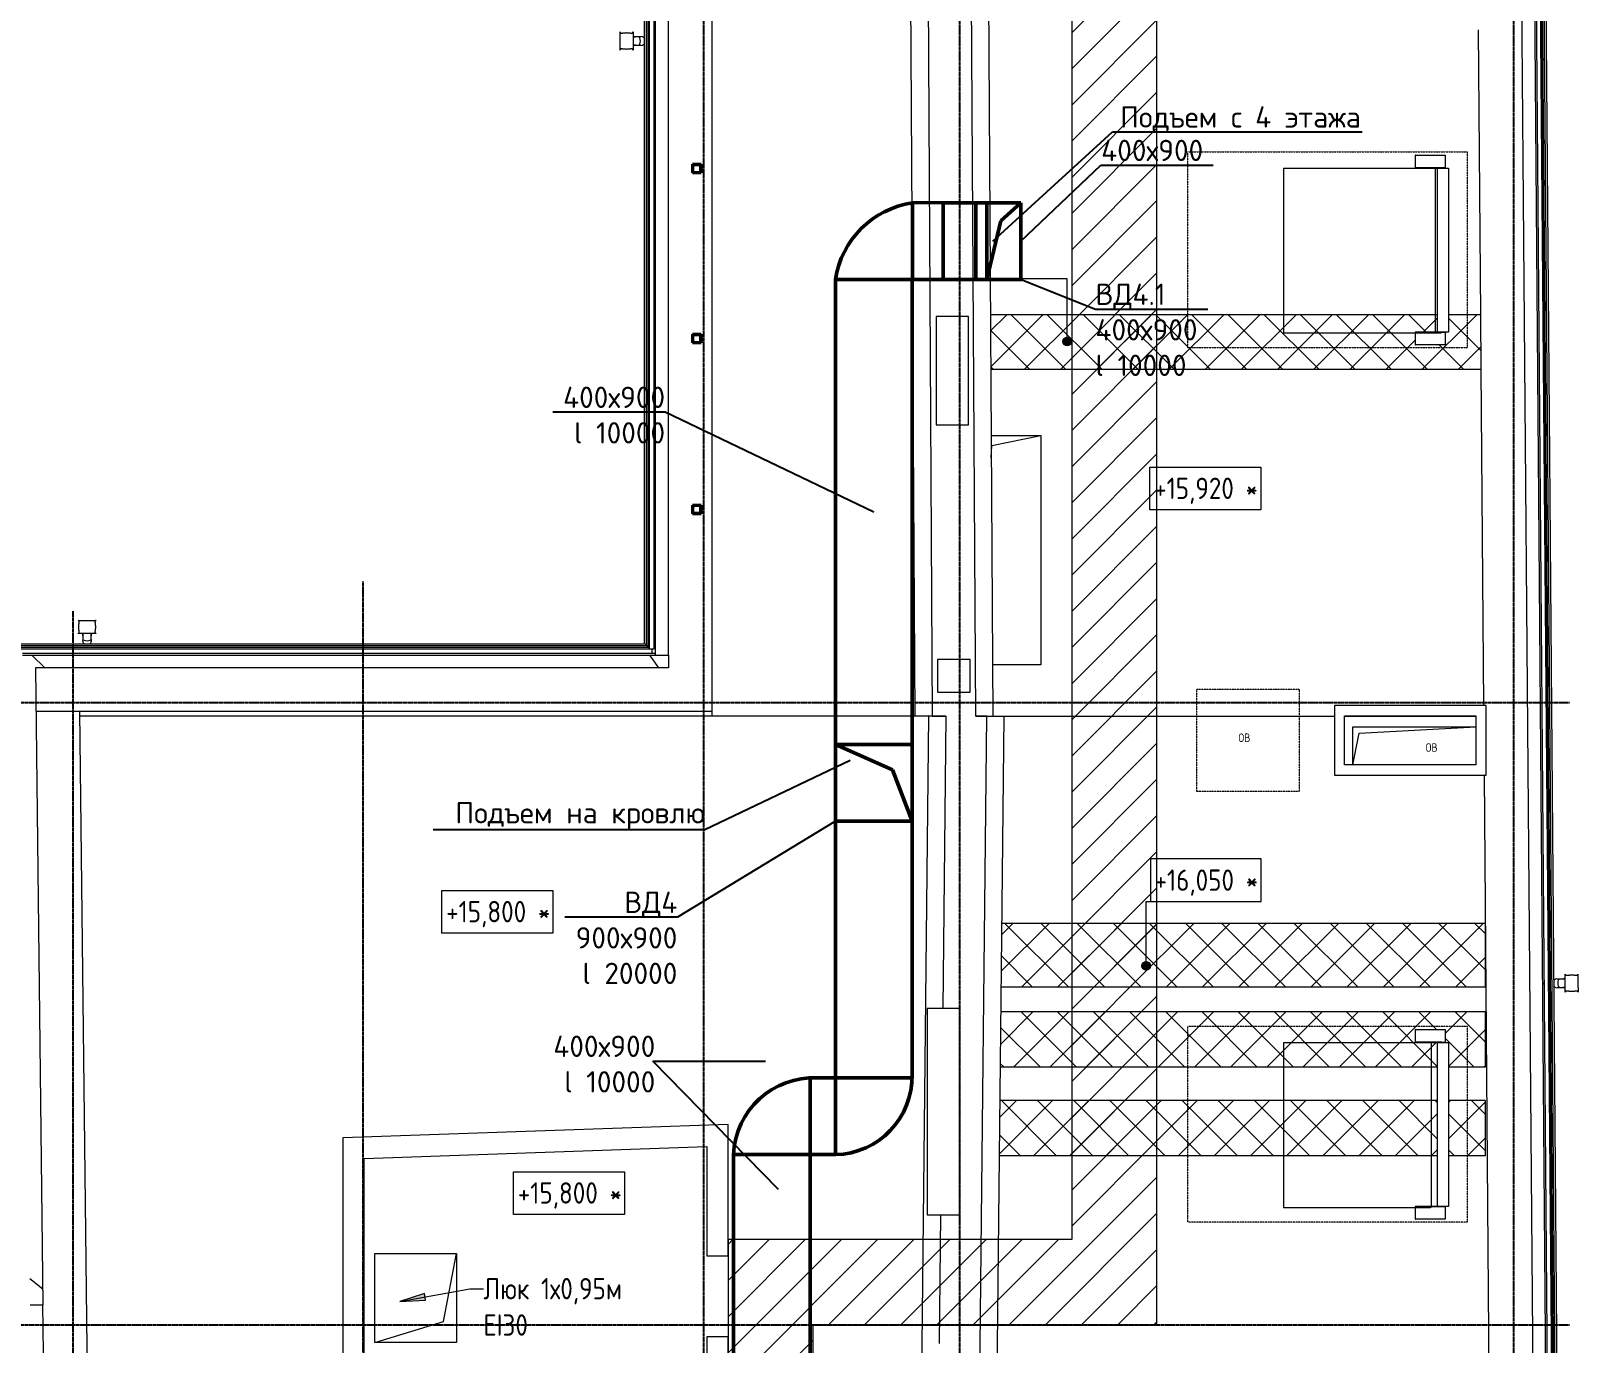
# Model space of a CAD drawing. Header units: millimetres. Extents: x -99936 to 523262, y -63190 to 327013.
# Drawn here: x 455868 to 474019, y 85369 to 100761 of the extents above; entities that cross this region are included whole.
import ezdxf
from ezdxf import colors
from ezdxf.entities.mleader import LeaderData, LeaderLine
from ezdxf.math import Vec2, Vec3

# ---------------------------------------------------------------- set-up
doc = ezdxf.new("R2010")
doc.units = ezdxf.units.MM
doc.linetypes.add('ADSK_Линия сетки', pattern=[25, 20, -2.5, 0, -2.5])
doc.linetypes.add('ADSK_Штриховая_ш3 п1_5', pattern=[4.5, 3, -1.5])
for name, color, linetype, lineweight in [('0_АР', 8, 'Continuous', 20), ('Аннотация', 7, 'Continuous', 9), ('ДУ', 5, 'Continuous', 50), ('Несущие колонны', 7, 'Continuous', 18), ('Ограждение', 251, 'Continuous', 18)]:
    doc.layers.add(name, color=color, linetype=linetype, lineweight=lineweight)
doc.layers.add('Обобщенные модели', color=5, linetype='Continuous', lineweight=18, true_color=0x0000ff)
doc.styles.add('GOST Common_1', font='GOST Common_0.ttf', dxfattribs={"width": 0.9, "height": 200})
doc.styles.add('GOST Common_2', font='GOST Common_0.ttf', dxfattribs={"width": 0.9, "height": 250})
doc.styles.add('GOST Common_3', font='GOST Common_0.ttf', dxfattribs={"width": 0.9, "height": 100})
doc.styles.add('ISOCPEUR', font='isocpeur.ttf', dxfattribs={"height": 250})
pattern_1 = [(45, (417914.95, 72638.46), (-212.132, 212.132), []), (135, (417914.95, 72638.46), (-212.132, -212.132), [])]
pattern_2 = [(45, (0, 0), (-106.066, 106.066), [])]

# ---------------------------------------------------------------- blocks, each defined once
blk = doc.blocks.new('Водосток - Тип 1 _карниз больше 490мм_-5181640-План чердака копия 2')
at = {"layer": 'Обобщенные модели'}
for p, q in [((19, 395), (125, 395)), ((125, 395), (231, 395)), ((125, 245), (19, 245)), ((75, 245), (75, 174)), ((75, 216), (75, 174)), ((231, 245), (125, 245)), ((175, 174), (175, 245)), ((175, 174), (175, 216))]:
    blk.add_line(p, q, dxfattribs=at)
at = {"layer": 'Обобщенные модели', "flags": 128}
for points in [[(75, 245), (75, 242), (75, 236), (75, 231), (75, 226), (75, 221), (75, 216), (75, 212), (75, 207), (75, 203), (75, 199), (75, 195), (75, 191), (75, 188), (75, 184), (75, 181), (75, 178), (75, 175), (75, 173), (75, 171), (75, 168), (75, 167), (75, 165), (75, 164), (75, 162), (75, 161), (75, 161), (75, 160), (75, 160), (75, 160)], [(75, 216), (75, 222), (75, 228), (75, 233), (75, 238), (75, 244), (75, 245)], [(175, 160), (175, 160), (175, 160), (175, 161), (175, 162), (175, 163), (175, 164), (175, 166), (175, 168), (175, 170), (175, 172), (175, 174), (175, 177), (175, 180), (175, 183), (175, 186), (175, 190), (175, 193), (175, 197), (175, 201), (175, 205), (175, 210), (175, 214), (175, 219), (175, 224), (175, 229), (175, 234), (175, 239), (175, 245), (175, 245)], [(175, 245), (175, 241), (175, 235), (175, 230), (175, 224), (175, 219), (175, 216)]]:
    blk.add_lwpolyline(points, dxfattribs=at)
at = {"layer": 'Обобщенные модели'}
for start, end in [(164.8784, 232.0774), (307.9226, 14.9145)]:
    blk.add_arc((125, 160), 52, start, end, dxfattribs=at)
for start_param, end_param in [(0, 1.570796), (0, 1.570796), (1.570796, 3.141593), (1.570796, 3.141593)]:
    blk.add_ellipse((125, 174), major_axis=(-50, 0), ratio=0.309017, start_param=start_param, end_param=end_param, dxfattribs=at)
for points in [[(19, 245), (21, 245), (25, 246), (29, 249), (31, 252), (32, 255), (32, 257), (32, 259), (32, 262), (32, 264), (32, 266), (32, 269), (32, 271), (31, 274), (31, 277), (31, 280), (30, 283), (30, 286), (29, 289), (29, 292), (29, 296), (28, 300), (28, 306), (27, 315), (27, 325), (28, 334), (28, 340), (29, 344), (29, 348), (29, 351), (30, 354), (30, 357), (31, 360), (31, 363), (31, 366), (32, 369), (32, 371), (32, 374), (32, 376), (32, 378), (32, 381), (32, 383), (32, 385), (31, 388), (29, 391), (25, 394), (21, 395), (19, 395)], [(231, 395), (229, 395), (225, 394), (221, 391), (219, 388), (218, 385), (218, 383), (218, 381), (218, 378), (218, 376), (218, 374), (218, 371), (218, 369), (219, 366), (219, 363), (219, 360), (220, 357), (220, 354), (221, 351), (221, 348), (221, 344), (222, 340), (222, 334), (223, 325), (223, 315), (222, 306), (222, 300), (221, 296), (221, 292), (221, 289), (220, 286), (220, 283), (219, 280), (219, 277), (219, 274), (218, 271), (218, 269), (218, 266), (218, 264), (218, 262), (218, 259), (218, 257), (218, 255), (219, 252), (221, 249), (225, 246), (229, 245), (231, 245)]]:
    blk.add_open_spline(points, degree=3, knots=[-1, -1, -1, -1, -0.941176, -0.882353, -0.852941, -0.823529, -0.808824, -0.794118, -0.779412, -0.764706, -0.75, -0.735294, -0.720588, -0.705882, -0.691176, -0.676471, -0.661765, -0.647059, -0.632353, -0.617647, -0.602941, -0.588235, -0.558824, -0.529412, -0.470588, -0.441176, -0.411765, -0.397059, -0.382353, -0.367647, -0.352941, -0.338235, -0.323529, -0.308824, -0.294118, -0.279412, -0.264706, -0.25, -0.235294, -0.220588, -0.205882, -0.191176, -0.176471, -0.147059, -0.117647, -0.058824, 0, 0, 0, 0], dxfattribs=at)
blk = doc.blocks.new('Водосток - Тип 1 _карниз больше 490мм_-5178134-План чердака копия 2')
at = {"layer": 'Обобщенные модели'}
for p, q in [((19, 405), (125, 405)), ((125, 405), (231, 405)), ((125, 255), (19, 255)), ((75, 255), (75, 184)), ((75, 226), (75, 184)), ((231, 255), (125, 255)), ((175, 184), (175, 255)), ((175, 184), (175, 226)), ((120, 10), (120, -10)), ((130, -10), (130, 10))]:
    blk.add_line(p, q, dxfattribs=at)
at = {"layer": 'Обобщенные модели', "flags": 128}
for points in [[(75, 255), (75, 252), (75, 247), (75, 242), (75, 236), (75, 231), (75, 226), (75, 221), (75, 216), (75, 212), (75, 207), (75, 203), (75, 199), (75, 195), (75, 191), (75, 188), (75, 184), (75, 181), (75, 178), (75, 175), (75, 173), (75, 171), (75, 168), (75, 167), (75, 165), (75, 164), (75, 162), (75, 161), (75, 161), (75, 160), (75, 160), (75, 160)], [(75, 226), (75, 232), (75, 238), (75, 243), (75, 248), (75, 254), (75, 255)], [(75, 173), (75, 174), (75, 177), (75, 180), (75, 183)], [(175, 160), (175, 160), (175, 160), (175, 161), (175, 162), (175, 163), (175, 164), (175, 166), (175, 168), (175, 170), (175, 172), (175, 174), (175, 177), (175, 180), (175, 183), (175, 186), (175, 190), (175, 193), (175, 197), (175, 201), (175, 205), (175, 210), (175, 214), (175, 219), (175, 224), (175, 229), (175, 234), (175, 239), (175, 245), (175, 250), (175, 255)], [(175, 255), (175, 251), (175, 245), (175, 240), (175, 234), (175, 229), (175, 226)], [(175, 177), (175, 175), (175, 173)]]:
    blk.add_lwpolyline(points, dxfattribs=at)
at = {"layer": 'Обобщенные модели'}
for start, end in [(164.8376, 232.0774), (307.9226, 14.9145)]:
    blk.add_arc((125, 160), 52, start, end, dxfattribs=at)
for start_param, end_param in [(0, 1.570796), (0, 1.570796), (1.570796, 3.141593), (1.570796, 3.141593)]:
    blk.add_ellipse((125, 184), major_axis=(-50, 0), ratio=0.309017, start_param=start_param, end_param=end_param, dxfattribs=at)
for points in [[(19, 255), (21, 255), (25, 256), (29, 259), (31, 262), (32, 265), (32, 267), (32, 269), (32, 272), (32, 274), (32, 276), (32, 279), (32, 281), (31, 284), (31, 287), (31, 290), (30, 293), (30, 296), (29, 299), (29, 302), (29, 306), (28, 310), (28, 316), (27, 325), (27, 335), (28, 344), (28, 350), (29, 354), (29, 358), (29, 361), (30, 364), (30, 367), (31, 370), (31, 373), (31, 376), (32, 379), (32, 381), (32, 384), (32, 386), (32, 388), (32, 391), (32, 393), (32, 395), (31, 398), (29, 401), (25, 404), (21, 405), (19, 405)], [(231, 405), (229, 405), (225, 404), (221, 401), (219, 398), (218, 395), (218, 393), (218, 391), (218, 388), (218, 386), (218, 384), (218, 381), (218, 379), (219, 376), (219, 373), (219, 370), (220, 367), (220, 364), (221, 361), (221, 358), (221, 354), (222, 350), (222, 344), (223, 335), (223, 325), (222, 316), (222, 310), (221, 306), (221, 302), (221, 299), (220, 296), (220, 293), (219, 290), (219, 287), (219, 284), (218, 281), (218, 279), (218, 276), (218, 274), (218, 272), (218, 269), (218, 267), (218, 265), (219, 262), (221, 259), (225, 256), (229, 255), (231, 255)]]:
    blk.add_open_spline(points, degree=3, knots=[-1, -1, -1, -1, -0.941176, -0.882353, -0.852941, -0.823529, -0.808824, -0.794118, -0.779412, -0.764706, -0.75, -0.735294, -0.720588, -0.705882, -0.691176, -0.676471, -0.661765, -0.647059, -0.632353, -0.617647, -0.602941, -0.588235, -0.558824, -0.529412, -0.470588, -0.441176, -0.411765, -0.397059, -0.382353, -0.367647, -0.352941, -0.338235, -0.323529, -0.308824, -0.294118, -0.279412, -0.264706, -0.25, -0.235294, -0.220588, -0.205882, -0.191176, -0.176471, -0.147059, -0.117647, -0.058824, 0, 0, 0, 0], dxfattribs=at)
blk = doc.blocks.new('Водосток - Тип 1 _карниз больше 490мм_-5168659-План чердака копия 2')
at = {"layer": 'Обобщенные модели'}
for p, q in [((19, 405), (125, 405)), ((125, 405), (231, 405)), ((125, 255), (19, 255)), ((75, 255), (75, 184)), ((75, 226), (75, 184)), ((231, 255), (125, 255)), ((175, 184), (175, 255)), ((175, 184), (175, 226)), ((120, 10), (120, -13)), ((130, -13), (130, 10))]:
    blk.add_line(p, q, dxfattribs=at)
at = {"layer": 'Обобщенные модели', "flags": 128}
for points in [[(75, 255), (75, 252), (75, 247), (75, 242), (75, 236), (75, 231), (75, 226), (75, 221), (75, 216), (75, 212), (75, 207), (75, 203), (75, 199), (75, 195), (75, 191), (75, 188), (75, 184), (75, 181), (75, 178), (75, 175), (75, 173), (75, 171), (75, 168), (75, 167), (75, 165), (75, 164), (75, 162), (75, 161), (75, 161), (75, 160), (75, 160), (75, 160)], [(75, 226), (75, 232), (75, 238), (75, 243), (75, 248), (75, 254), (75, 255)], [(75, 173), (75, 174), (75, 177), (75, 180), (75, 183)], [(175, 160), (175, 160), (175, 160), (175, 161), (175, 162), (175, 163), (175, 164), (175, 166), (175, 168), (175, 170), (175, 172), (175, 174), (175, 177), (175, 180), (175, 183), (175, 186), (175, 190), (175, 193), (175, 197), (175, 201), (175, 205), (175, 210), (175, 214), (175, 219), (175, 224), (175, 229), (175, 234), (175, 239), (175, 245), (175, 250), (175, 255)], [(175, 255), (175, 251), (175, 245), (175, 240), (175, 234), (175, 229), (175, 226)], [(175, 177), (175, 175), (175, 173)]]:
    blk.add_lwpolyline(points, dxfattribs=at)
at = {"layer": 'Обобщенные модели'}
for start, end in [(164.8376, 232.0826), (307.9174, 14.9145)]:
    blk.add_arc((125, 160), 52, start, end, dxfattribs=at)
for start_param, end_param in [(0, 1.570796), (0, 1.570796), (1.570796, 3.141593), (1.570796, 3.141593)]:
    blk.add_ellipse((125, 184), major_axis=(-50, 0), ratio=0.309017, start_param=start_param, end_param=end_param, dxfattribs=at)
for points in [[(19, 255), (21, 255), (25, 256), (29, 259), (31, 262), (32, 265), (32, 267), (32, 269), (32, 272), (32, 274), (32, 276), (32, 279), (32, 281), (31, 284), (31, 287), (31, 290), (30, 293), (30, 296), (29, 299), (29, 302), (29, 306), (28, 310), (28, 316), (27, 325), (27, 335), (28, 344), (28, 350), (29, 354), (29, 358), (29, 361), (30, 364), (30, 367), (31, 370), (31, 373), (31, 376), (32, 379), (32, 381), (32, 384), (32, 386), (32, 388), (32, 391), (32, 393), (32, 395), (31, 398), (29, 401), (25, 404), (21, 405), (19, 405)], [(231, 405), (229, 405), (225, 404), (221, 401), (219, 398), (218, 395), (218, 393), (218, 391), (218, 388), (218, 386), (218, 384), (218, 381), (218, 379), (219, 376), (219, 373), (219, 370), (220, 367), (220, 364), (221, 361), (221, 358), (221, 354), (222, 350), (222, 344), (223, 335), (223, 325), (222, 316), (222, 310), (221, 306), (221, 302), (221, 299), (220, 296), (220, 293), (219, 290), (219, 287), (219, 284), (218, 281), (218, 279), (218, 276), (218, 274), (218, 272), (218, 269), (218, 267), (218, 265), (219, 262), (221, 259), (225, 256), (229, 255), (231, 255)]]:
    blk.add_open_spline(points, degree=3, knots=[-1, -1, -1, -1, -0.941176, -0.882353, -0.852941, -0.823529, -0.808824, -0.794118, -0.779412, -0.764706, -0.75, -0.735294, -0.720588, -0.705882, -0.691176, -0.676471, -0.661765, -0.647059, -0.632353, -0.617647, -0.602941, -0.588235, -0.558824, -0.529412, -0.470588, -0.441176, -0.411765, -0.397059, -0.382353, -0.367647, -0.352941, -0.338235, -0.323529, -0.308824, -0.294118, -0.279412, -0.264706, -0.25, -0.235294, -0.220588, -0.205882, -0.191176, -0.176471, -0.147059, -0.117647, -0.058824, 0, 0, 0, 0], dxfattribs=at)
blk = doc.blocks.new('Ограждение - Ограждение-2982040-План чердака копия 2')
at = {"layer": 'Ограждение'}
h = blk.add_hatch(dxfattribs=at)
h.set_pattern_fill('FP_2', color=256, style=0, pattern_type=2)
h.set_pattern_definition(pattern_2)
h.paths.add_polyline_path([(54197, 14183), (54197, 14331), (54507, 14331), (54507, 14333), (54193, 14333), (54193, 14183)])
at = {"layer": 'Ограждение', "lineweight": 18}
for p, q in [((54507, 14333), (54193, 14333)), ((54193, 14333), (54193, 14183)), ((54193, 14183), (54197, 14183)), ((54197, 14183), (54197, 14331)), ((54197, 14331), (54507, 14331)), ((54507, 14331), (54507, 14333))]:
    blk.add_line(p, q, dxfattribs=at)
at = {"layer": 'Ограждение'}
for p, q in [((54545, 14183), (54197, 14183)), ((54507, 14333), (54545, 14333)), ((54545, 14331), (54507, 14331)), ((54545, 14333), (54545, 14331)), ((54545, 14331), (54545, 14183))]:
    blk.add_line(p, q, dxfattribs=at)
blk = doc.blocks.new('Ограждение - Ограждение-2982041-План чердака копия 2')
at = {"layer": 'Ограждение'}
h = blk.add_hatch(dxfattribs=at)
h.set_pattern_fill('FP_2', color=256, style=0, pattern_type=2)
h.set_pattern_definition(pattern_2)
h.paths.add_polyline_path([(54507, 16258), (54507, 16260), (54197, 16260), (54197, 16408), (54193, 16408), (54193, 16258), (54506, 16258)])
at = {"layer": 'Ограждение', "lineweight": 18}
for p, q in [((54197, 16408), (54193, 16408)), ((54193, 16408), (54193, 16258)), ((54197, 16260), (54197, 16408)), ((54193, 16258), (54507, 16258)), ((54507, 16260), (54197, 16260)), ((54507, 16258), (54507, 16260))]:
    blk.add_line(p, q, dxfattribs=at)
at = {"layer": 'Ограждение'}
for p, q in [((54197, 16408), (54545, 16408)), ((54545, 16408), (54545, 16260)), ((54507, 16260), (54545, 16260)), ((54545, 16258), (54507, 16258)), ((54545, 16260), (54545, 16258))]:
    blk.add_line(p, q, dxfattribs=at)
blk = doc.blocks.new('Ограждение - Ограждение-2982039-План чердака копия 2')
at = {"layer": 'Ограждение'}
h = blk.add_hatch(dxfattribs=at)
h.set_pattern_fill('FP_2', color=256, style=0, pattern_type=2)
h.set_pattern_definition(pattern_2)
h.paths.add_polyline_path([(54454, 14333), (54454, 16255), (54452, 16255), (54452, 14333)])
at = {"layer": 'Ограждение', "lineweight": 18}
for p, q in [((54454, 16255), (54452, 16255)), ((54452, 16255), (54452, 14333)), ((54454, 14333), (54454, 16255)), ((54452, 14333), (54454, 14333))]:
    blk.add_line(p, q, dxfattribs=at)
at = {"layer": 'Ограждение'}
for p, q in [((54454, 16255), (54584, 16255)), ((54584, 16255), (54584, 14333)), ((54584, 14333), (54545, 14333))]:
    blk.add_line(p, q, dxfattribs=at)
blk = doc.blocks.new('Ограждение - Ограждение-2982064-План чердака копия 2')
at = {"layer": 'Ограждение'}
h = blk.add_hatch(dxfattribs=at)
h.set_pattern_fill('FP_2', color=256, style=0, pattern_type=2)
h.set_pattern_definition(pattern_2)
h.paths.add_polyline_path([(54193, 24440), (54197, 24440), (54197, 24588), (54507, 24588), (54507, 24590), (54193, 24590)])
at = {"layer": 'Ограждение', "lineweight": 18}
for p, q in [((54507, 24590), (54193, 24590)), ((54193, 24590), (54193, 24440)), ((54197, 24440), (54197, 24588)), ((54197, 24588), (54507, 24588)), ((54507, 24588), (54507, 24590)), ((54193, 24440), (54197, 24440))]:
    blk.add_line(p, q, dxfattribs=at)
at = {"layer": 'Ограждение'}
for p, q in [((54507, 24590), (54545, 24590)), ((54545, 24588), (54507, 24588)), ((54545, 24590), (54545, 24588)), ((54545, 24588), (54545, 24440)), ((54545, 24440), (54197, 24440))]:
    blk.add_line(p, q, dxfattribs=at)
blk = doc.blocks.new('Ограждение - Ограждение-2982065-План чердака копия 2')
at = {"layer": 'Ограждение'}
h = blk.add_hatch(dxfattribs=at)
h.set_pattern_fill('FP_2', color=256, style=0, pattern_type=2)
h.set_pattern_definition(pattern_2)
h.paths.add_polyline_path([(54454, 26515), (54507, 26515), (54507, 26517), (54197, 26517), (54197, 26665), (54193, 26665), (54193, 26515), (54452, 26515)])
at = {"layer": 'Ограждение', "lineweight": 18}
for p, q in [((54197, 26665), (54193, 26665)), ((54193, 26665), (54193, 26515)), ((54193, 26515), (54507, 26515)), ((54197, 26517), (54197, 26665)), ((54507, 26517), (54197, 26517)), ((54507, 26515), (54507, 26517))]:
    blk.add_line(p, q, dxfattribs=at)
at = {"layer": 'Ограждение'}
for p, q in [((54197, 26665), (54545, 26665)), ((54507, 26517), (54545, 26517)), ((54545, 26515), (54507, 26515)), ((54545, 26665), (54545, 26517)), ((54545, 26517), (54545, 26515))]:
    blk.add_line(p, q, dxfattribs=at)
blk = doc.blocks.new('Ограждение - Ограждение-2982063-План чердака копия 2')
at = {"layer": 'Ограждение'}
h = blk.add_hatch(dxfattribs=at)
h.set_pattern_fill('FP_2', color=256, style=0, pattern_type=2)
h.set_pattern_definition(pattern_2)
h.paths.add_polyline_path([(54454, 24590), (54454, 26512), (54452, 26512), (54452, 24590)])
at = {"layer": 'Ограждение', "lineweight": 18}
for p, q in [((54454, 26512), (54452, 26512)), ((54452, 26512), (54452, 24590)), ((54454, 24590), (54454, 26512)), ((54452, 24590), (54454, 24590))]:
    blk.add_line(p, q, dxfattribs=at)
at = {"layer": 'Ограждение'}
for p, q in [((54454, 26512), (54584, 26512)), ((54584, 26512), (54584, 24590)), ((54584, 24590), (54545, 24590))]:
    blk.add_line(p, q, dxfattribs=at)
blk = doc.blocks.new('GM_Отверстие прямоугольное _в плите_ - Отверстие-3336402-План чердака копия 2')
at = {"layer": 'Обобщенные модели'}
for p, q in [((-750, -222), (-750, 225)), ((-750, 225), (695, 225)), ((-675, 150), (695, 222)), ((-749, -222), (-675, 150))]:
    blk.add_line(p, q, dxfattribs=at)
blk = doc.blocks.new('СПНК-Разрез пустотелой несущей конструкции-Колонна - HSS101_6X101_6X6_4-5959309-План чердака копия 2')
at = {"layer": 'Несущие колонны', "lineweight": 40}
for p, q in [((51, 51), (-51, 51)), ((-51, 51), (-51, -51)), ((-45.08, -45.08), (-45.08, 45.08)), ((-45.08, 45.08), (45.08, 45.08)), ((45.08, 45.08), (45.08, -45.08)), ((51, -51), (51, 51)), ((-51, -51), (51, -51)), ((45.08, -45.08), (-45.08, -45.08))]:
    blk.add_line(p, q, dxfattribs=at)
blk = doc.blocks.new('GM_Отверстие прямоугольное _в плите_ - Отверстие-6377420-План чердака копия 2')
at = {"layer": 'Обобщенные модели'}
for p, q in [((-238, 1345), (345, 1345)), ((-230, 1230), (345, 1345)), ((345, 1345), (345, -1345)), ((-236, 1085), (-230, 1230)), ((345, -1345), (-222, -1345))]:
    blk.add_line(p, q, dxfattribs=at)
blk = doc.blocks.new('Высотные отметки - Рамка-12095-План чердака копия 2')
at = {"layer": 'Аннотация'}
for p, q in [((-6.5, 0), (-6.5, 5)), ((-6.5, 5), (6.5, 5)), ((6.5, 5), (6.5, 0)), ((6.5, 0), (-6.5, 0))]:
    blk.add_line(p, q, dxfattribs=at)

msp = doc.modelspace()

# ---------------------------------------------------------------- hatches: boundary and pattern name
at = {"layer": '0_АР', "lineweight": 9}
h = msp.add_hatch(dxfattribs=at)
h.set_pattern_fill('FP_3', color=256, style=0, pattern_type=2)
h.set_pattern_definition([(45, (417914.95, 72638.46), (-212.132, 212.132), [])])
h.paths.add_polyline_path([(465046.712, 82530.716), (465046.712, 85583.455), (469079.032, 85583.455), (469079.032, 110294.124), (468079.032, 110294.124), (468078.003, 104677.157), (465433.273, 104677.157), (465433.273, 103677.157), (468079.032, 103677.157), (468079.032, 86583.455), (464046.712, 86583.455), (464046.712, 82530.716)])
h = msp.add_hatch(dxfattribs=at)
h.set_pattern_fill('FP_1', color=256, style=0, pattern_type=2)
h.set_pattern_definition(pattern_1)
h.paths.add_polyline_path([(468079.032, 96792.91), (472882.486, 96792.91), (472877.31, 97432.91), (472498.61, 97432.91), (472498.61, 97228.455), (472460.299, 97228.455), (472460.299, 97078.455), (472107.907, 97078.455), (472107.907, 97228.455), (472367.266, 97228.455), (472367.266, 97432.91), (467125.053, 97432.91), (467128.877, 96792.91), (467153.189, 96792.91)])
at = {"layer": '0_АР'}
h = msp.add_hatch(color=256, dxfattribs=at)
edge = h.paths.add_edge_path()
edge.add_arc((468024.708, 97117.468), 50, 0, 360)
at = {"layer": '0_АР', "lineweight": 9}
h = msp.add_hatch(dxfattribs=at)
h.set_pattern_fill('FP_1', color=256, style=0, pattern_type=2)
h.set_pattern_definition(pattern_1)
h.paths.add_polyline_path([(468079.032, 89547.91), (472932.63, 89547.91), (472932.63, 90292.91), (467257.462, 90292.91), (467249.513, 89547.91), (467283.379, 89547.91)])
at = {"layer": '0_АР'}
h = msp.add_hatch(color=256, dxfattribs=at)
edge = h.paths.add_edge_path()
edge.add_arc((468951.426, 89794.248), 50, 0, 360)
at = {"layer": '0_АР', "lineweight": 9}
h = msp.add_hatch(dxfattribs=at)
h.set_pattern_fill('FP_1', color=256, style=0, pattern_type=2)
h.set_pattern_definition(pattern_1)
h.paths.add_polyline_path([(469570.687, 88607.91), (472367.266, 88607.91), (472367.266, 88893.341), (472498.61, 88893.341), (472498.61, 88607.91), (472932.63, 88607.91), (472932.63, 89252.91), (467246.365, 89252.91), (467239.483, 88607.91), (469079.032, 88607.91)])
h.paths.add_polyline_path([(472420.532, 88896.126), (472107.907, 88896.126), (472107.907, 89046.126), (472460.299, 89046.126), (472460.299, 88896.126), (472422.066, 88896.126)])
h = msp.add_hatch(dxfattribs=at)
h.set_pattern_fill('FP_1', color=256, style=0, pattern_type=2)
h.set_pattern_definition(pattern_1)
h.paths.add_polyline_path([(472498.61, 87567.91), (472932.63, 87567.91), (472932.63, 88212.91), (472498.61, 88212.91), (472498.61, 87660.24)])
h.paths.add_polyline_path([(467228.386, 87567.91), (472367.266, 87567.91), (472367.266, 88212.91), (467235.268, 88212.91), (467229.371, 87660.24)])
msp.add_hatch(color=256, dxfattribs=at).paths.add_polyline_path([(460195.804, 85856.536), (460498.012, 85871.702), (460483.789, 85949.403)])

# ---------------------------------------------------------------- linework, layer by layer
at = {"linetype": 'ADSK_Линия сетки'}
for p, q in [((463764.519, 67728.805), (463764.519, 116861.454)), ((466764.519, 67728.805), (466764.519, 116861.454)), ((473264.519, 67728.805), (473264.519, 116861.454)), ((459764.519, 67615.87), (459764.519, 94302.348)), ((456364.519, 67728.805), (456364.519, 93958.163)), ((407800.225, 92883.455), (473919.807, 92883.455)), ((407800.225, 85583.455), (473919.807, 85583.455))]:
    msp.add_line(p, q, dxfattribs=at)
at = {"layer": '0_АР'}
for p, q in [((473745.417, 80677.883), (473456.772, 116367.18)), ((473765.579, 80657.883), (473476.611, 116387.18)), ((473476.772, 116367.341), (473765.418, 80677.883)), ((473785.741, 80637.882), (473496.449, 116407.18)), ((473516.448, 116407.341), (473805.741, 80637.882)), ((473384.843, 116287.261), (473672.276, 80747.884)), ((473695.013, 80727.885), (473407.056, 116332.058)), ((473457.055, 116332.463), (473745.015, 80727.883)), ((463346.808, 93439.773), (463346.808, 116137.261)), ((473236.052, 116137.261), (473521.058, 80897.884)), ((463066.808, 93569.773), (463066.808, 111483.455)), ((463086.808, 111483.455), (463086.808, 93549.773)), ((463106.808, 111483.455), (463106.808, 93529.773)), ((463126.808, 93509.773), (463126.808, 111483.455)), ((463176.808, 111483.455), (463176.808, 93509.773)), ((463196.808, 93439.773), (463196.808, 111483.455)), ((469079.032, 85583.455), (469079.032, 110294.124)), ((463856.808, 109192.261), (463856.808, 92723.947)), ((466243.183, 92722.833), (466144.764, 109192.261)), ((466344.768, 109192.261), (466443.179, 92724.028)), ((466953.192, 92723.43), (466854.777, 109192.261)), ((467054.781, 109192.261), (467153.189, 92724.625)), ((468079.032, 103677.157), (468079.032, 86583.455)), ((472877.31, 97432.91), (472850.297, 100772.91)), ((466487.763, 97410.332), (466487.763, 96141.322)), ((466867.763, 97410.332), (466487.763, 97410.332)), ((466867.763, 96141.322), (466867.763, 97410.332)), ((472367.266, 97432.91), (467125.053, 97432.91)), ((472877.31, 97432.91), (472498.61, 97432.91)), ((472882.486, 96792.91), (472877.31, 97432.91)), ((467128.877, 96792.91), (472882.486, 96792.91)), ((472914.4, 92846.986), (472882.486, 96792.91)), ((466487.763, 96141.322), (466867.763, 96141.322)), ((455677.887, 93569.773), (463066.808, 93569.773)), ((463106.808, 93549.773), (455678.123, 93549.773)), ((463126.808, 93529.773), (455698.358, 93529.773)), ((463176.808, 93509.773), (455718.593, 93509.773)), ((463076.808, 93569.773), (463086.808, 93569.773)), ((463076.808, 93569.773), (463076.808, 93549.773)), ((463096.808, 93549.773), (463096.808, 93529.773)), ((463116.808, 93529.773), (463116.808, 93509.773)), ((463151.808, 93509.773), (463151.808, 93459.773)), ((463196.808, 93459.773), (455769.18, 93459.773)), ((455769.416, 93439.773), (463346.808, 93439.773)), ((456031.319, 93289.773), (455877.445, 93439.773)), ((463235.21, 93289.773), (463130.465, 93439.773)), ((463346.808, 93439.773), (463346.808, 93289.773)), ((466505.763, 93387.884), (466505.763, 93002.884)), ((466885.763, 93387.884), (466505.763, 93387.884)), ((466885.763, 93002.884), (466885.763, 93387.884)), ((463346.808, 93289.773), (455921.193, 93289.773)), ((455921.193, 93289.773), (456009.211, 85818.513)), ((466505.763, 93002.884), (466885.763, 93002.884)), ((463856.808, 92779.773), (455927.202, 92779.773)), ((456437.237, 92779.773), (456531.712, 84760.392)), ((471160.24, 92846.986), (471160.24, 92032.351)), ((472940.367, 92846.986), (471160.24, 92846.986)), ((472940.367, 92032.351), (472940.367, 92846.986)), ((466243.176, 92723.947), (456437.895, 92723.947)), ((466443.179, 92724.028), (466243.183, 92722.833)), ((466318.616, 84782.566), (466403.374, 92726.162)), ((466603.363, 92724.028), (466403.374, 92726.162)), ((466443.179, 92724.028), (466603.363, 92724.028)), ((466603.363, 92724.028), (466566.753, 89292.884)), ((467083.39, 92724.028), (466953.189, 92724.028)), ((466953.192, 92723.43), (467153.189, 92724.625)), ((466998.578, 84775.31), (467083.39, 92724.028)), ((467083.39, 92724.028), (467283.379, 92721.894)), ((467090.934, 92723.947), (471160.24, 92723.947)), ((467283.379, 92721.894), (467198.566, 84773.177)), ((471280.24, 92152.351), (471280.24, 92726.986)), ((471280.24, 92726.986), (472820.367, 92726.986)), ((471280.24, 92723.947), (472820.367, 92723.947)), ((472820.367, 92726.986), (472820.367, 92152.351)), ((471160.24, 92032.351), (472940.367, 92032.351)), ((472820.367, 92152.351), (471280.24, 92152.351)), ((472983.421, 84312.884), (472920.988, 92032.351)), ((472932.63, 90292.91), (467257.462, 90292.91)), ((472932.63, 89547.91), (472932.63, 90292.91)), ((467249.513, 89547.91), (472932.63, 89547.91)), ((466384.519, 89292.884), (466384.519, 86872.884)), ((466764.519, 89292.884), (466384.519, 89292.884)), ((466764.519, 86872.884), (466764.519, 89292.884)), ((472932.63, 89252.91), (467246.365, 89252.91)), ((472932.63, 88607.91), (472932.63, 89252.91)), ((467239.483, 88607.91), (472367.266, 88607.91)), ((472498.61, 88607.91), (472932.63, 88607.91)), ((472367.266, 88212.91), (467235.268, 88212.91)), ((472932.63, 88212.91), (472498.61, 88212.91)), ((472932.63, 87567.91), (472932.63, 88212.91)), ((464046.712, 87934.414), (459526.712, 87776.572)), ((464046.712, 86390.975), (464046.712, 87934.414)), ((459526.712, 87776.572), (459526.712, 84790.975)), ((459776.712, 87535.15), (463796.712, 87675.531)), ((463796.712, 87675.531), (463796.712, 86390.975)), ((459776.712, 85040.975), (459776.712, 87535.15)), ((467228.386, 87567.91), (472367.266, 87567.91)), ((472498.61, 87567.91), (472932.63, 87567.91)), ((466384.519, 86872.884), (466764.519, 86872.884)), ((466540.931, 86872.884), (466524.82, 85362.884)), ((468079.032, 86583.455), (464046.712, 86583.455)), ((464046.712, 86583.455), (464046.712, 82530.716)), ((459904.212, 86420.975), (460859.212, 86420.975)), ((459904.212, 85375.975), (459904.212, 86420.975)), ((460707.508, 85621.568), (460859.212, 86420.975)), ((460859.212, 86420.975), (460859.212, 85375.975)), ((463796.712, 86390.975), (464046.712, 86390.975)), ((455855.578, 86126.003), (456006.997, 86006.431)), ((455859.196, 85818.908), (456009.211, 85818.513)), ((456021.715, 84757.114), (456009.211, 85818.513)), ((459904.212, 85375.975), (460707.508, 85621.568)), ((465046.712, 82530.716), (465046.712, 85583.455)), ((465046.712, 85583.455), (469079.032, 85583.455)), ((460859.212, 85375.975), (459904.212, 85375.975)), ((464046.712, 85440.975), (463796.712, 85440.975)), ((463796.712, 85440.975), (463796.712, 85040.975)), ((464046.712, 84790.975), (464046.712, 85440.975))]:
    msp.add_line(p, q, dxfattribs=at)
at = {"layer": '0_АР', "linetype": 'ADSK_Штриховая_ш3 п1_5'}
for p, q in [((469442.573, 99343.496), (472717.573, 99343.496)), ((469442.573, 97043.496), (469442.573, 99343.496)), ((472717.573, 99343.496), (472717.573, 97043.496)), ((472717.573, 97043.496), (469442.573, 97043.496)), ((469546.638, 93038.056), (470746.238, 93038.056)), ((469546.638, 91838.455), (469546.638, 93038.056)), ((470746.238, 93038.056), (470746.238, 91838.455)), ((470746.238, 91838.455), (469546.638, 91838.455)), ((469442.573, 89086.167), (472717.573, 89086.167)), ((469442.573, 86786.167), (469442.573, 89086.167)), ((469442.573, 89086.167), (472717.573, 89086.167)), ((469442.573, 86786.167), (469442.573, 89086.167)), ((472717.573, 89086.167), (472717.573, 86786.167)), ((472717.573, 89086.167), (472717.573, 86786.167)), ((472717.573, 86786.167), (469442.573, 86786.167)), ((472717.573, 86786.167), (469442.573, 86786.167))]:
    msp.add_line(p, q, dxfattribs=at)
at = {"layer": '0_АР', "lineweight": 9}
for p, q in [((470563.343, 99148.455), (470563.343, 97218.455)), ((472367.266, 99148.455), (470563.343, 99148.455)), ((472347.266, 97228.455), (472347.266, 99148.455)), ((472411.458, 99148.455), (472369.266, 99148.455)), ((470563.343, 97218.455), (472411.458, 97218.455)), ((472941.367, 92847.986), (472107.907, 92847.986)), ((472107.907, 92847.986), (472107.907, 92846.986)), ((472941.367, 92031.351), (472941.367, 92847.986)), ((472107.907, 92032.351), (472107.907, 92031.351)), ((472107.907, 92031.351), (472941.367, 92031.351)), ((470563.343, 88891.126), (470563.343, 86961.126)), ((472288.199, 88891.126), (470563.343, 88891.126)), ((472300.944, 86971.126), (472300.944, 88891.126)), ((470563.343, 86961.126), (472288.199, 86961.126)), ((472300.944, 86961.126), (472300.944, 86969.126)), ((460195.804, 85856.536), (461017.423, 86006.931)), ((460483.789, 85949.403), (460195.804, 85856.536)), ((460195.804, 85856.536), (460498.012, 85871.702)), ((460498.012, 85871.702), (460483.789, 85949.403)), ((461017.423, 86006.931), (461177.356, 86006.931))]:
    msp.add_line(p, q, dxfattribs=at)
at = {"layer": '0_АР', "lineweight": 20}
for p, q in [((468024.708, 97854.369), (467287.808, 97854.369)), ((468024.708, 97117.468), (468024.708, 97854.369)), ((468951.426, 90547.952), (469651.294, 90547.952)), ((468951.426, 89794.248), (468951.426, 90547.952))]:
    msp.add_line(p, q, dxfattribs=at)
at = {"layer": '0_АР'}
for centre in [(468024.708, 97117.468), (468951.426, 89794.248)]:
    msp.add_circle(centre, 50, dxfattribs=at)
at = {"layer": 'ДУ'}
for p, q in [((467483.589, 98744.097), (467248.312, 98533.445)), ((467248.312, 98533.445), (467083.589, 97844.097)), ((465977.72, 92094.897), (465305.813, 92390.052)), ((466205.813, 91490.052), (465977.72, 92094.897))]:
    msp.add_line(p, q, dxfattribs=at)
for points in [[(466952.528, 98744.097), (466209.874, 98746.775), (466209.874, 97846.775), (466952.528, 97844.097)], [(466569.428, 98744.097), (467083.589, 98744.097), (467083.589, 97844.097), (466569.428, 97844.097)], [(467483.589, 98744.097), (467483.589, 97844.097), (467083.589, 97844.097), (467083.589, 98744.097)], [(465305.813, 92390.052), (465305.813, 97844.097), (466205.813, 97844.097), (466205.813, 92390.052)], [(465305.813, 92390.052), (466205.813, 92390.052), (466205.813, 91490.052), (465305.813, 91490.052)], [(465305.813, 91490.052), (466205.813, 91490.052), (466205.813, 88479.799), (465305.813, 88479.799)], [(465009.813, 88479.799), (465305.813, 88479.799), (465305.813, 87579.799), (465009.813, 87579.799)], [(464109.813, 87579.799), (464109.813, 84703.842), (465009.813, 84703.842), (465009.813, 87579.799)]]:
    msp.add_lwpolyline(points, close=True, dxfattribs=at)
for centre, radius, start, end in [((466365.553, 97683.862), 1071.786, 98.3518776, 171.4018445), ((465053.446, 87536.166), 944.641, 87.3525626, 177.3525626), ((465286.813, 88498.239), 918.636, 271.1851234, 1.1851234)]:
    msp.add_arc(centre, radius, start, end, dxfattribs=at)

# ---------------------------------------------------------------- block references
at = {"layer": '0_АР'}
for name, p, rotation in [('Водосток - Тип 1 _карниз больше 490мм_-5178134-План чердака копия 2', (463186.808, 100518.118), 90.00000000000031), ('Водосток - Тип 1 _карниз больше 490мм_-5168659-План чердака копия 2', (473612.343, 89713.09), 270.4633818725631)]:
    msp.add_blockref(name, p, dxfattribs=dict(at, rotation=rotation))
for name, p in [('Ограждение - Ограждение-2982065-План чердака копия 2', (417914.954, 72638.455)), ('СПНК-Разрез пустотелой несущей конструкции-Колонна - HSS101_6X101_6X6_4-5959309-План чердака копия 2', (463680.478, 99146.732)), ('Ограждение - Ограждение-2982063-План чердака копия 2', (417914.954, 72638.455)), ('СПНК-Разрез пустотелой несущей конструкции-Колонна - HSS101_6X101_6X6_4-5959309-План чердака копия 2', (463680.478, 97152.288)), ('Ограждение - Ограждение-2982064-План чердака копия 2', (417914.954, 72638.455)), ('GM_Отверстие прямоугольное _в плите_ - Отверстие-6377420-План чердака копия 2', (467371.574, 94668.545)), ('СПНК-Разрез пустотелой несущей конструкции-Колонна - HSS101_6X101_6X6_4-5959309-План чердака копия 2', (463680.478, 95149.139)), ('Водосток - Тип 1 _карниз больше 490мм_-5181640-План чердака копия 2', (456401.808, 93449.773)), ('GM_Отверстие прямоугольное _в плите_ - Отверстие-3336402-План чердака копия 2', (472124.902, 92374.313)), ('Ограждение - Ограждение-2982041-План чердака копия 2', (417914.954, 72638.455)), ('Ограждение - Ограждение-2982039-План чердака копия 2', (417914.954, 72638.455)), ('Ограждение - Ограждение-2982040-План чердака копия 2', (417914.954, 72638.455))]:
    msp.add_blockref(name, p, dxfattribs=at)
at = {"layer": '0_АР', "lineweight": 20, "xscale": 99.99999999999993, "yscale": 99.99999999999993, "zscale": 99.99999999999993}
for p in [(469647.087, 95143.906), (461340.475, 90178.336), (462181.025, 86878.4)]:
    msp.add_blockref('Высотные отметки - Рамка-12095-План чердака копия 2', p, dxfattribs=at)
at = {"layer": '0_АР', "lineweight": 20, "extrusion": (0, 0, -1), "xscale": 99.99999999999993, "yscale": 99.99999999999993, "zscale": 99.99999999999993}
msp.add_blockref('Высотные отметки - Рамка-12095-План чердака копия 2', (-469651.294, 90547.952), dxfattribs=at)

# ---------------------------------------------------------------- texts
at = {"layer": '0_АР', "lineweight": 20, "char_height": 250, "width": 1442.16184, "attachment_point": 1, "line_spacing_factor": 1.022761, "style": 'GOST Common_1'}
for s, insert in [('+15,920 *', (469046.186, 95520.613)), ('+16,050 *', (469050.393, 90924.659)), ('+15,800 *', (460739.574, 90555.043)), ('+15,800 *', (461580.124, 87255.107))]:
    msp.add_mtext(s, dxfattribs=dict(at, insert=insert))
at = {"layer": '0_АР', "lineweight": 9, "attachment_point": 1, "line_spacing_factor": 1.022766}
for s, insert, char_height, width, style in [('\\pt360,720,1080,1440,1800,2160,2520,2880,3240,3600,3960,4320,4680,5040,5400,5760,6120,6480,6840,7200,7560,7920,8280,8640,9000,9360,9720,10080,10440,10800,11160,11520;ОВ', (470034.597, 92520.108), 100, 156.348, 'GOST Common_3'), ('\\pt360,720,1080,1440,1800,2160,2520,2880,3240,3600,3960,4320,4680,5040,5400,5760,6120,6480,6840,7200,7560,7920,8280,8640,9000,9360,9720,10080,10440,10800,11160,11520;ОВ', (472231.582, 92404.969), 100, 156.348, 'GOST Common_3'), ('\\pt360,720,1080,1440,1800,2160,2520,2880,3240,3600,3960,4320,4680,5040,5400,5760,6120,6480,6840,7200,7560,7920,8280,8640,9000,9360,9720,10080,10440,10800,11160,11520;Люк 1х0,95м\\PEI30 ', (461177.356, 86132.124), 250, 1653.471, 'GOST Common_2')]:
    msp.add_mtext(s, dxfattribs=dict(at, insert=insert, char_height=char_height, width=width, style=style))

# ---------------------------------------------------------------- leaders
at = {"ltscale": 10}
ml = msp.add_multileader_mtext('Standard', dxfattribs=at)
ml.set_content('Подъем с 4 этажа', color=256, style='ISOCPEUR')
ml.set_leader_properties()
ml.build(insert=Vec2(0, 0))
ml.multileader.update_dxf_attribs({"text_left_attachment_type": 6, "text_right_attachment_type": 6, "dogleg_length": 0.36, "arrow_head_size": 0.18})
ctx = ml.context
ctx.base_point, ctx.char_height, ctx.arrow_head_size, ctx.landing_gap_size, ctx.plane_origin = Vec3(468558.429, 99577.017), 250, 0.18, 0.09, Vec3(467456.049, 98072.287)
ctx.left_attachment, ctx.right_attachment, ctx.text_align_type = 6, 6, 2
notes = []
notes.append((ctx, [(0, (1, 1, 0), (468558.069, 99577.017), (1, 0), 0.36, [(0, [(467152.528, 98294.097)], 0, [])])]))
ctx.mtext.insert, ctx.mtext.alignment, ctx.mtext.flow_direction = Vec3(471471.019, 99877.017), 3, 5
ml = msp.add_multileader_mtext('Standard', dxfattribs=at)
ml.set_content('400х900', color=256, style='ISOCPEUR')
ml.set_leader_properties()
ml.build(insert=Vec2(0, 0))
ml.multileader.update_dxf_attribs({"text_left_attachment_type": 6, "text_right_attachment_type": 6, "dogleg_length": 0.36, "arrow_head_size": 0.18})
ctx = ml.context
ctx.base_point, ctx.char_height, ctx.arrow_head_size, ctx.landing_gap_size, ctx.plane_origin = Vec3(468421.162, 99184.745), 250, 0.18, 0.09, Vec3(469925.141, 97770.394)
ctx.left_attachment, ctx.right_attachment, ctx.text_align_type = 6, 6, 2
notes.append((ctx, [(0, (1, 1, 0), (468420.802, 99184.745), (1, 0), 0.36, [(0, [(467483.589, 98294.097)], 0, [])])]))
ctx.mtext.insert, ctx.mtext.alignment, ctx.mtext.flow_direction = Vec3(469621.252, 99484.745), 3, 5
ml = msp.add_multileader_mtext('Standard', dxfattribs=at)
ml.set_content('ВД4.1\\P400х900\\Pl 10000', color=256, style='ISOCPEUR')
ml.set_leader_properties()
ml.build(insert=Vec2(0, 0))
ml.multileader.update_dxf_attribs({"text_left_attachment_type": 6, "text_right_attachment_type": 6, "dogleg_length": 0.36, "arrow_head_size": 0.18})
ctx = ml.context
ctx.base_point, ctx.char_height, ctx.arrow_head_size, ctx.landing_gap_size, ctx.plane_origin = Vec3(468357.54, 97497.082), 250, 0.18, 0.09, Vec3(469494.911, 97022.67)
ctx.left_attachment, ctx.right_attachment = 6, 6
notes.append((ctx, [(1, (1, 1, 0), (468357.18, 97497.082), (1, 0), 0.36, [(0, [(467483.589, 97844.097)], 0, [])])]))
ctx.mtext.insert, ctx.mtext.flow_direction = Vec3(468357.63, 97797.082), 5
ml = msp.add_multileader_mtext('Standard', dxfattribs=at)
ml.set_content('400х900\\Pl 10000', color=256, style='ISOCPEUR')
ml.set_leader_properties()
ml.build(insert=Vec2(0, 0))
ml.multileader.update_dxf_attribs({"text_left_attachment_type": 6, "text_right_attachment_type": 6, "dogleg_length": 0.36, "arrow_head_size": 0.18})
ctx = ml.context
ctx.base_point, ctx.char_height, ctx.arrow_head_size, ctx.landing_gap_size, ctx.plane_origin = Vec3(462108.01, 96288.577), 250, 0.18, 0.09, Vec3(468217.134, 94295.648)
ctx.left_attachment, ctx.right_attachment, ctx.text_align_type = 6, 6, 2
notes.append((ctx, [(0, (1, 1, 0), (463308.55, 96288.577), (-1, 0), 0.36, [(0, [(465755.813, 95117.075)], 0, [])])]))
ctx.mtext.insert, ctx.mtext.width, ctx.mtext.alignment, ctx.mtext.flow_direction = Vec3(463308.1, 96588.577), 1370.97666, 3, 5
ml = msp.add_multileader_mtext('Standard', dxfattribs=at)
ml.set_content('Подъем на кровлю', color=256, style='ISOCPEUR')
ml.set_leader_properties()
ml.build(insert=Vec2(0, 0))
ml.multileader.update_dxf_attribs({"text_left_attachment_type": 6, "text_right_attachment_type": 6, "dogleg_length": 0.36, "arrow_head_size": 0.18})
ctx = ml.context
ctx.base_point, ctx.char_height, ctx.arrow_head_size, ctx.landing_gap_size, ctx.plane_origin = Vec3(460924.657, 91390.1), 250, 0.18, 0.09, Vec3(465783.896, 91980.788)
ctx.left_attachment, ctx.right_attachment, ctx.text_align_type = 6, 6, 2
notes.append((ctx, [(1, (1, 1, 0), (463775.197, 91390.1), (-1, 0), 0.36, [(0, [(465480.375, 92202.599)], 0, [])])]))
ctx.mtext.insert, ctx.mtext.alignment, ctx.mtext.flow_direction = Vec3(463774.747, 91715.1), 3, 5
ml = msp.add_multileader_mtext('Standard', dxfattribs=at)
ml.set_content('ВД4\\P900х900\\Pl 20000', color=256, style='ISOCPEUR')
ml.set_leader_properties()
ml.build(insert=Vec2(0, 0))
ml.multileader.update_dxf_attribs({"text_left_attachment_type": 6, "text_right_attachment_type": 6, "dogleg_length": 0.36, "arrow_head_size": 0.18})
ctx = ml.context
ctx.base_point, ctx.char_height, ctx.arrow_head_size, ctx.landing_gap_size, ctx.plane_origin = Vec3(462276.728, 90364.28), 250, 0.18, 0.09, Vec3(465225.323, 91490.052)
ctx.left_attachment, ctx.right_attachment, ctx.text_align_type = 6, 6, 2
notes.append((ctx, [(0, (1, 1, 0), (463452.268, 90364.28), (-1, 0), 0.36, [(0, [(465305.813, 91490.052)], 0, [])])]))
ctx.mtext.insert, ctx.mtext.alignment, ctx.mtext.flow_direction = Vec3(463451.818, 90664.28), 3, 5
ml = msp.add_multileader_mtext('Standard', dxfattribs=at)
ml.set_content('400х900\\Pl 10000', color=256, style='ISOCPEUR')
ml.set_leader_properties()
ml.build(insert=Vec2(0, 0))
ml.multileader.update_dxf_attribs({"text_left_attachment_type": 6, "text_right_attachment_type": 6, "dogleg_length": 0.36, "arrow_head_size": 0.18})
ctx = ml.context
ctx.base_point, ctx.char_height, ctx.arrow_head_size, ctx.landing_gap_size, ctx.plane_origin = Vec3(461993.092, 88675.554), 250, 0.18, 0.09, Vec3(467317.813, 86642.194)
ctx.left_attachment, ctx.right_attachment, ctx.text_align_type = 6, 6, 2
notes.append((ctx, [(0, (1, 1, 0), (463166.019, 88675.554), (-1, 0), 0.36, [(0, [(464636.958, 87171.051)], 0, [])])]))
ctx.mtext.insert, ctx.mtext.defined_height, ctx.mtext.alignment, ctx.mtext.flow_direction = Vec3(463193.182, 88975.554), 2601.783, 3, 5
for ctx, leaders in notes:
    for number, flags, end, landing, length, lines in leaders:
        leader = LeaderData()
        leader.index, (leader.has_last_leader_line, leader.has_dogleg_vector, leader.attachment_direction) = number, flags
        leader.last_leader_point, leader.dogleg_vector, leader.dogleg_length = Vec3(end), Vec3(landing), length
        for number, points, colour, breaks in lines:
            line = LeaderLine()
            line.index, line.vertices, line.color, line.breaks = number, Vec3.list(points), colors.encode_raw_color(colour), breaks
            leader.lines.append(line)
        ctx.leaders.append(leader)

doc.saveas('drawing.dxf')
